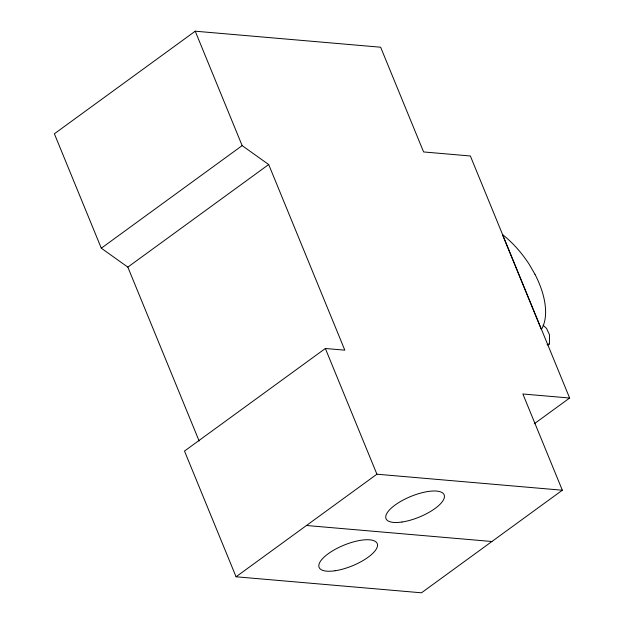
<?xml version="1.0" encoding="UTF-8"?>
<svg xmlns="http://www.w3.org/2000/svg" width="624" height="624" viewBox="0 0 624 624"><rect width="100%" height="100%" fill="white"/><g stroke="black" fill="none" stroke-linecap="round" stroke-linejoin="round"><path stroke-width="0.94" d="M547.849 345.095L549.393 343.941L549.533 334.916L546.569 328.442L543.122 325.26M534.308 423.751L569.626 398.026L470.356 155.984L423.595 151.944L380.64 47.221L195.226 31.2L54.374 133.778L101.299 248.204L127.834 267.119L199.157 441.035M101.299 248.204L242.151 145.618L268.687 164.533L344.822 350.165L325.354 348.488L184.501 451.066L236.059 576.779L421.481 592.8L562.333 490.222L522.865 393.986L569.626 398.026M127.834 267.119L268.687 164.533M236.059 576.779L376.912 474.201L562.333 490.222M547.092 344.557L549.393 343.941M306.485 525.494L491.907 541.507M195.226 31.2L242.151 145.618M325.354 348.488L376.912 474.201M534.971 274.295L529.776 265.239A68.944 36.598 53.9 0 0 502.351 234.429L541.351 329.511A68.944 36.598 53.9 0 0 534.971 274.295M335.08 570.757A31.411 11.154 -22.3 0 0 377.481 544.463A31.411 11.154 -22.3 0 0 331.952 551.234A31.411 11.154 -22.3 0 0 335.08 570.757M401.996 522.023A31.411 11.154 -22.3 0 0 444.397 495.737A31.411 11.154 -22.3 0 0 398.869 502.499A31.411 11.154 -22.3 0 0 401.996 522.023"/></g></svg>
